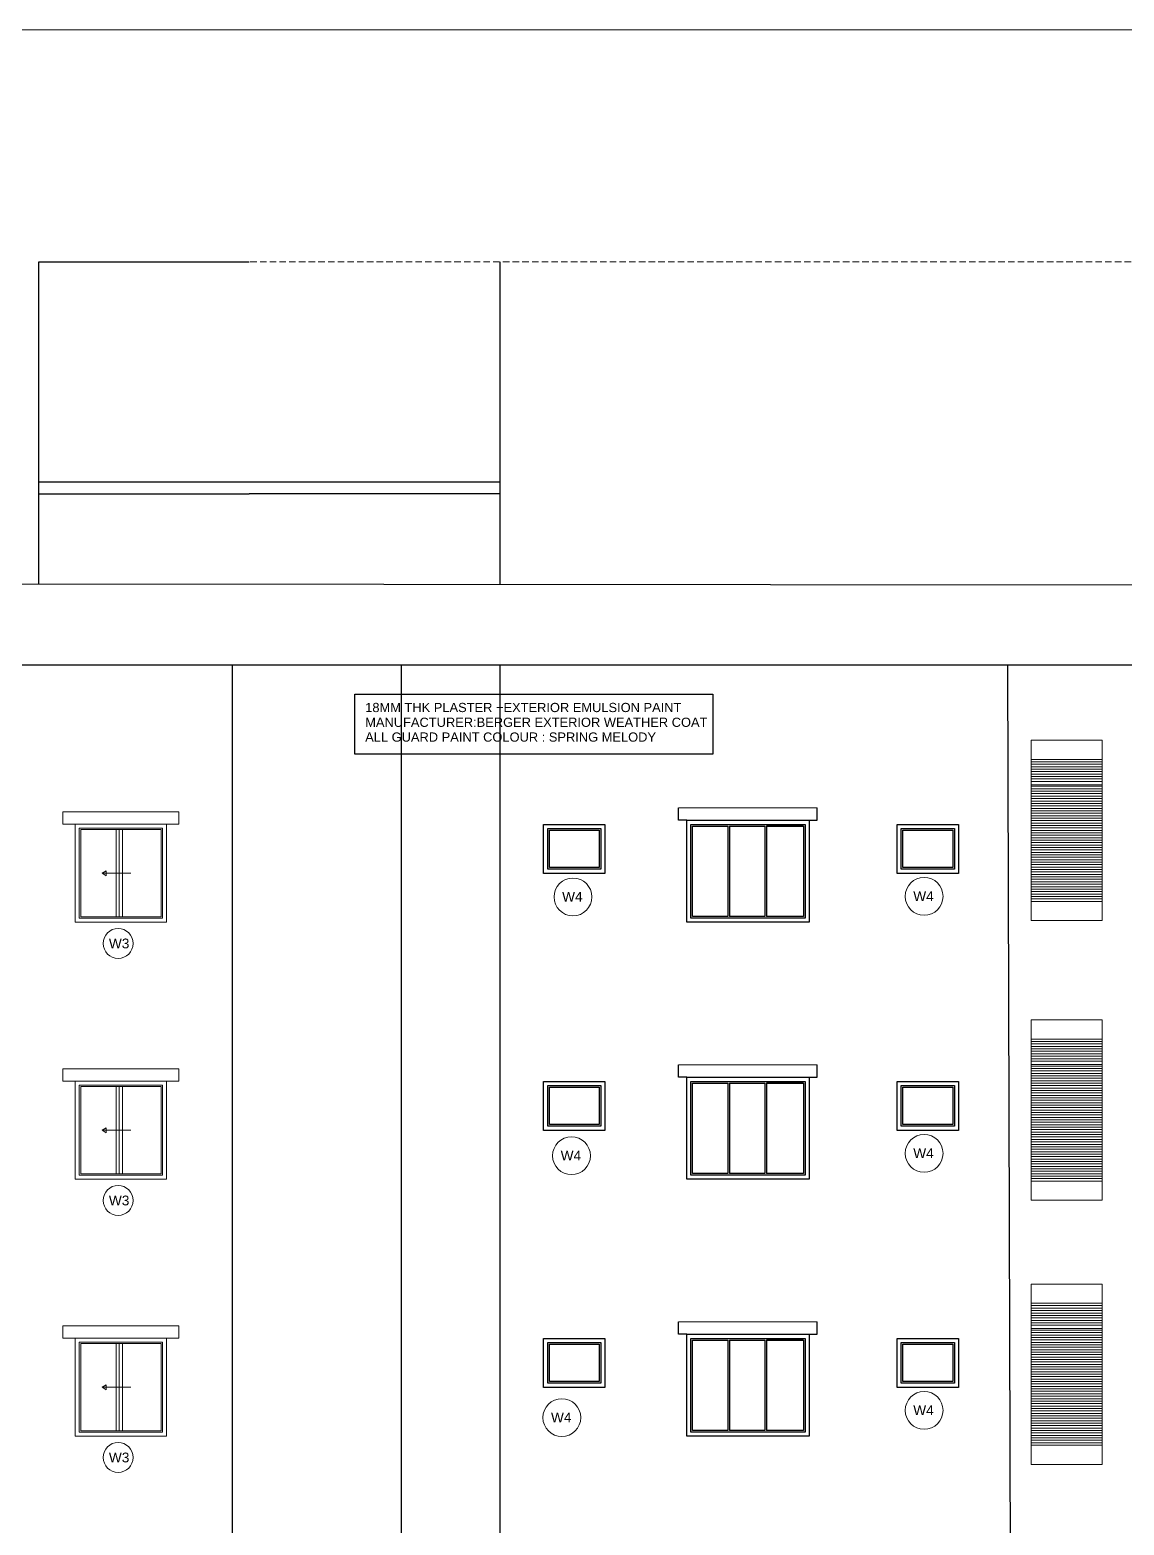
# Model space of a CAD drawing. Header units: millimetres. Extents: x -1932176 to 78768, y -1967 to 1266654.
# Drawn here: x -521973 to -508562, y 407666 to 425992 of the extents above; entities that cross this region are included whole.
import ezdxf

# ---------------------------------------------------------------- set-up
doc = ezdxf.new("R2010")
doc.units = ezdxf.units.MM
doc.linetypes.add('HIDDEN2', pattern=[4.7625, 3.175, -1.5875])
doc.layers.add('SHEET', color=7, linetype='Continuous', lineweight=13)
doc.styles.get("Standard").update_dxf_attribs({"font": 'arial.ttf'})

msp = doc.modelspace()

# ---------------------------------------------------------------- linework, layer by layer
at = {"ltscale": 30}
for p, q in [((-521864.24209, 420454.59026), (-521864.24209, 423149.59026)), ((-521864.24209, 423149.59026), (-519283.46901, 423149.59026)), ((-516211.04865, 423149.59026), (-516211.04865, 420304.83955)), ((-521864.24209, 420304.59026), (-521864.24209, 420454.59026)), ((-521864.24209, 420454.59026), (-516211.04865, 420454.59026)), ((-521864.24209, 419200.58199), (-521864.24209, 420304.59026)), ((-521864.24209, 420304.59026), (-519283.46901, 420304.59026)), ((-516211.04865, 420304.83955), (-519283.46901, 420304.83955)), ((-516211.04865, 420304.83955), (-516211.04865, 419196.18209)), ((-504789.04995, 418204.59026), (-527264.24249, 418204.59026)), ((-519488.23774, 394654.59026), (-519488.23774, 418204.59026)), ((-517421.05457, 418204.59026), (-517421.05457, 394654.59026)), ((-516211.04865, 418204.59026), (-516211.04865, 394654.59026)), ((-509992.71729, 418204.59026), (-509917.97186, 394654.59026)), ((-514022.47723, 416304.59026), (-514022.47723, 416456.95839)), ((-512322.47723, 416304.59026), (-512322.47723, 416456.95839)), ((-513922.47723, 416304.59026), (-514022.47723, 416304.59026)), ((-513852.47723, 416234.59026), (-513419.47723, 416234.59026)), ((-513419.47723, 416234.59026), (-513419.47723, 415124.59026)), ((-513399.47723, 416234.59026), (-513399.47723, 415124.59026)), ((-512965.47723, 416234.59026), (-512965.47723, 415124.59026)), ((-512492.47723, 416234.59026), (-512945.47723, 416234.59026)), ((-512945.47723, 416234.59026), (-512945.47723, 415124.59026)), ((-512422.47723, 416304.59026), (-512322.47723, 416304.59026)), ((-514022.47723, 413154.59026), (-514022.47723, 413306.95839)), ((-512322.47723, 413154.59026), (-512322.47723, 413306.95839)), ((-513922.47723, 413154.59026), (-514022.47723, 413154.59026)), ((-513852.47723, 413084.59026), (-513419.47723, 413084.59026)), ((-513419.47723, 413084.59026), (-513419.47723, 411974.59026)), ((-513399.47723, 413084.59026), (-513399.47723, 411974.59026)), ((-512965.47723, 413084.59026), (-512965.47723, 411974.59026)), ((-512492.47723, 413084.59026), (-512945.47723, 413084.59026)), ((-512945.47723, 413084.59026), (-512945.47723, 411974.59026)), ((-512422.47723, 413154.59026), (-512322.47723, 413154.59026)), ((-514022.47723, 410004.59026), (-514022.47723, 410156.95839)), ((-512322.47723, 410004.59026), (-512322.47723, 410156.95839)), ((-513922.47723, 410004.59026), (-514022.47723, 410004.59026)), ((-512422.47723, 410004.59026), (-512322.47723, 410004.59026)), ((-513852.47723, 409934.59026), (-513419.47723, 409934.59026)), ((-513419.47723, 409934.59026), (-513419.47723, 408824.59026)), ((-513399.47723, 409934.59026), (-513399.47723, 408824.59026)), ((-512965.47723, 409934.59026), (-512965.47723, 408824.59026)), ((-512492.47723, 409934.59026), (-512945.47723, 409934.59026)), ((-512945.47723, 409934.59026), (-512945.47723, 408824.59026))]:
    msp.add_line(p, q, dxfattribs=at)
at = {"color": 7, "linetype": 'HIDDEN2', "lineweight": 20, "ltscale": 25}
msp.add_line((-497522.40245, 423149.59026), (-519283.46901, 423149.59026), dxfattribs=at)
at = {"color": 252, "ltscale": 30}
msp.add_line((-527014.24249, 419204.59026), (-505039.04995, 419187.48688), dxfattribs=at)
at = {"color": 254, "linetype": 'Continuous', "lineweight": 15, "ltscale": 50, "transparency": 33554493}
for p, q in [((-508830.11759, 417051.07843), (-509701.42006, 417051.07843)), ((-508830.11759, 417021.07843), (-509701.42006, 417021.07843)), ((-508830.11759, 416991.07843), (-509701.42006, 416991.07843)), ((-508830.11759, 416991.07843), (-509701.42006, 416991.07843)), ((-508830.11759, 416961.07843), (-509701.42006, 416961.07843)), ((-508830.11759, 416931.07843), (-509701.42006, 416931.07843)), ((-508830.11759, 416901.07843), (-509701.42006, 416901.07843)), ((-508830.11759, 416871.07843), (-509701.42006, 416871.07843)), ((-508830.11759, 416841.07843), (-509701.42006, 416841.07843)), ((-508830.11759, 416811.07843), (-509701.42006, 416811.07843)), ((-508830.11759, 416811.07843), (-509701.42006, 416811.07843)), ((-508830.11759, 416781.07843), (-509701.42006, 416781.07843)), ((-508830.11759, 416741.07843), (-509701.42006, 416741.07843)), ((-508830.11759, 416721.07843), (-509701.42006, 416721.07843)), ((-508830.11759, 416691.07843), (-509701.42006, 416691.07843)), ((-508830.11759, 416661.07843), (-509701.42006, 416661.07843)), ((-508830.11759, 416631.07843), (-509701.42006, 416631.07843)), ((-508830.11759, 416631.07843), (-509701.42006, 416631.07843)), ((-508830.11759, 416601.07843), (-509701.42006, 416601.07843)), ((-508830.11759, 416571.07843), (-509701.42006, 416571.07843)), ((-508830.11759, 416541.07843), (-509701.42006, 416541.07843)), ((-508830.11759, 416511.07843), (-509701.42006, 416511.07843)), ((-508830.11759, 416481.07843), (-509701.42006, 416481.07843)), ((-508830.11759, 416451.07843), (-509701.42006, 416451.07843)), ((-508830.11759, 416451.07843), (-509701.42006, 416451.07843)), ((-508830.11759, 416421.07843), (-509701.42006, 416421.07843)), ((-508830.11759, 416391.07843), (-509701.42006, 416391.07843)), ((-508830.11759, 416361.07843), (-509701.42006, 416361.07843)), ((-508830.11759, 416331.07843), (-509701.42006, 416331.07843)), ((-508830.11759, 416301.07843), (-509701.42006, 416301.07843)), ((-508830.11759, 416271.07843), (-509701.42006, 416271.07843)), ((-508830.11759, 416271.07843), (-509701.42006, 416271.07843)), ((-508830.11759, 416241.07843), (-509701.42006, 416241.07843)), ((-508830.11759, 416211.07843), (-509701.42006, 416211.07843)), ((-508830.11759, 416181.07843), (-509701.42006, 416181.07843)), ((-508830.11759, 416151.07843), (-509701.42006, 416151.07843)), ((-508830.11759, 416121.07843), (-509701.42006, 416121.07843)), ((-508830.11759, 416091.07843), (-509701.42006, 416091.07843)), ((-508830.11759, 416091.07843), (-509701.42006, 416091.07843)), ((-508830.11759, 416061.07843), (-509701.42006, 416061.07843)), ((-508830.11759, 416031.07843), (-509701.42006, 416031.07843)), ((-508830.11759, 416001.07843), (-509701.42006, 416001.07843)), ((-508830.11759, 415971.07843), (-509701.42006, 415971.07843)), ((-508830.11759, 415941.07843), (-509701.42006, 415941.07843)), ((-508830.11759, 415911.07843), (-509701.42006, 415911.07843)), ((-508830.11759, 415881.07843), (-509701.42006, 415881.07843)), ((-508830.11759, 415851.07843), (-509701.42006, 415851.07843)), ((-508830.11759, 415821.07843), (-509701.42006, 415821.07843)), ((-508830.11759, 415791.07843), (-509701.42006, 415791.07843)), ((-508830.11759, 415761.07843), (-509701.42006, 415761.07843)), ((-508830.11759, 415731.07843), (-509701.42006, 415731.07843)), ((-508830.11759, 415731.07843), (-509701.42006, 415731.07843)), ((-508830.11759, 415701.07843), (-509701.42006, 415701.07843)), ((-508830.11759, 415671.07843), (-509701.42006, 415671.07843)), ((-508830.11759, 415641.07843), (-509701.42006, 415641.07843)), ((-508830.11759, 415641.07843), (-509701.42006, 415641.07843)), ((-508830.11759, 415611.07843), (-509701.42006, 415611.07843)), ((-508830.11759, 415611.07843), (-509701.42006, 415611.07843)), ((-508830.11759, 415581.07843), (-509701.42006, 415581.07843)), ((-508830.11759, 415581.07843), (-509701.42006, 415581.07843)), ((-508830.11759, 415551.07843), (-509701.42006, 415551.07843)), ((-508830.11759, 415551.07843), (-509701.42006, 415551.07843)), ((-508830.11759, 415521.07843), (-509701.42006, 415521.07843)), ((-508830.11759, 415491.07843), (-509701.42006, 415491.07843)), ((-508830.11759, 415491.07843), (-509701.42006, 415491.07843)), ((-508830.11759, 415461.07843), (-509701.42006, 415461.07843)), ((-508830.11759, 415431.07843), (-509701.42006, 415431.07843)), ((-508830.11759, 415401.07843), (-509701.42006, 415401.07843)), ((-508830.11759, 415371.07843), (-509701.42006, 415371.07843)), ((-508830.11759, 415341.07843), (-509701.42006, 415341.07843)), ((-508830.11759, 415311.07843), (-509701.42006, 415311.07843)), ((-508830.11759, 413623.07157), (-509701.42006, 413623.07157)), ((-508830.11759, 413593.07157), (-509701.42006, 413593.07157)), ((-508830.11759, 413563.07157), (-509701.42006, 413563.07157)), ((-508830.11759, 413563.07157), (-509701.42006, 413563.07157)), ((-508830.11759, 413533.07157), (-509701.42006, 413533.07157)), ((-508830.11759, 413503.07157), (-509701.42006, 413503.07157)), ((-508830.11759, 413473.07157), (-509701.42006, 413473.07157)), ((-508830.11759, 413443.07157), (-509701.42006, 413443.07157)), ((-508830.11759, 413413.07157), (-509701.42006, 413413.07157)), ((-508830.11759, 413383.07157), (-509701.42006, 413383.07157)), ((-508830.11759, 413383.07157), (-509701.42006, 413383.07157)), ((-508830.11759, 413353.07157), (-509701.42006, 413353.07157)), ((-508830.11759, 413313.07157), (-509701.42006, 413313.07157)), ((-508830.11759, 413293.07157), (-509701.42006, 413293.07157)), ((-508830.11759, 413263.07157), (-509701.42006, 413263.07157)), ((-508830.11759, 413233.07157), (-509701.42006, 413233.07157)), ((-508830.11759, 413203.07157), (-509701.42006, 413203.07157)), ((-508830.11759, 413203.07157), (-509701.42006, 413203.07157)), ((-508830.11759, 413173.07157), (-509701.42006, 413173.07157)), ((-508830.11759, 413143.07157), (-509701.42006, 413143.07157)), ((-508830.11759, 413113.07157), (-509701.42006, 413113.07157)), ((-508830.11759, 413083.07157), (-509701.42006, 413083.07157)), ((-508830.11759, 413053.07157), (-509701.42006, 413053.07157)), ((-508830.11759, 413023.07157), (-509701.42006, 413023.07157)), ((-508830.11759, 413023.07157), (-509701.42006, 413023.07157)), ((-508830.11759, 412993.07157), (-509701.42006, 412993.07157)), ((-508830.11759, 412963.07157), (-509701.42006, 412963.07157)), ((-508830.11759, 412933.07157), (-509701.42006, 412933.07157)), ((-508830.11759, 412903.07157), (-509701.42006, 412903.07157)), ((-508830.11759, 412873.07157), (-509701.42006, 412873.07157)), ((-508830.11759, 412843.07157), (-509701.42006, 412843.07157)), ((-508830.11759, 412843.07157), (-509701.42006, 412843.07157)), ((-508830.11759, 412813.07157), (-509701.42006, 412813.07157)), ((-508830.11759, 412783.07157), (-509701.42006, 412783.07157)), ((-508830.11759, 412753.07157), (-509701.42006, 412753.07157)), ((-508830.11759, 412723.07157), (-509701.42006, 412723.07157)), ((-508830.11759, 412693.07157), (-509701.42006, 412693.07157)), ((-508830.11759, 412663.07157), (-509701.42006, 412663.07157)), ((-508830.11759, 412663.07157), (-509701.42006, 412663.07157)), ((-508830.11759, 412633.07157), (-509701.42006, 412633.07157)), ((-508830.11759, 412603.07157), (-509701.42006, 412603.07157)), ((-508830.11759, 412573.07157), (-509701.42006, 412573.07157)), ((-508830.11759, 412543.07157), (-509701.42006, 412543.07157)), ((-508830.11759, 412513.07157), (-509701.42006, 412513.07157)), ((-508830.11759, 412483.07157), (-509701.42006, 412483.07157)), ((-508830.11759, 412453.07157), (-509701.42006, 412453.07157)), ((-508830.11759, 412423.07157), (-509701.42006, 412423.07157)), ((-508830.11759, 412393.07157), (-509701.42006, 412393.07157)), ((-508830.11759, 412363.07157), (-509701.42006, 412363.07157)), ((-508830.11759, 412333.07157), (-509701.42006, 412333.07157)), ((-508830.11759, 412303.07157), (-509701.42006, 412303.07157)), ((-508830.11759, 412303.07157), (-509701.42006, 412303.07157)), ((-508830.11759, 412273.07157), (-509701.42006, 412273.07157)), ((-508830.11759, 412243.07157), (-509701.42006, 412243.07157)), ((-508830.11759, 412213.07157), (-509701.42006, 412213.07157)), ((-508830.11759, 412213.07157), (-509701.42006, 412213.07157)), ((-508830.11759, 412183.07157), (-509701.42006, 412183.07157)), ((-508830.11759, 412183.07157), (-509701.42006, 412183.07157)), ((-508830.11759, 412153.07157), (-509701.42006, 412153.07157)), ((-508830.11759, 412153.07157), (-509701.42006, 412153.07157)), ((-508830.11759, 412123.07157), (-509701.42006, 412123.07157)), ((-508830.11759, 412123.07157), (-509701.42006, 412123.07157)), ((-508830.11759, 412093.07157), (-509701.42006, 412093.07157)), ((-508830.11759, 412063.07157), (-509701.42006, 412063.07157)), ((-508830.11759, 412063.07157), (-509701.42006, 412063.07157)), ((-508830.11759, 412033.07157), (-509701.42006, 412033.07157)), ((-508830.11759, 412003.07157), (-509701.42006, 412003.07157)), ((-508830.11759, 411973.07157), (-509701.42006, 411973.07157)), ((-508830.11759, 411943.07157), (-509701.42006, 411943.07157)), ((-508830.11759, 411913.07157), (-509701.42006, 411913.07157)), ((-508830.11759, 411883.07157), (-509701.42006, 411883.07157)), ((-508830.11759, 410385.88875), (-509701.42006, 410385.88875)), ((-508830.11759, 410355.88875), (-509701.42006, 410355.88875)), ((-508830.11759, 410325.88875), (-509701.42006, 410325.88875)), ((-508830.11759, 410325.88875), (-509701.42006, 410325.88875)), ((-508830.11759, 410295.88875), (-509701.42006, 410295.88875)), ((-508830.11759, 410265.88875), (-509701.42006, 410265.88875)), ((-508830.11759, 410235.88875), (-509701.42006, 410235.88875)), ((-508830.11759, 410205.88875), (-509701.42006, 410205.88875)), ((-508830.11759, 410175.88875), (-509701.42006, 410175.88875)), ((-508830.11759, 410145.88875), (-509701.42006, 410145.88875)), ((-508830.11759, 410145.88875), (-509701.42006, 410145.88875)), ((-508830.11759, 410115.88875), (-509701.42006, 410115.88875)), ((-508830.11759, 410075.88875), (-509701.42006, 410075.88875)), ((-508830.11759, 410055.88875), (-509701.42006, 410055.88875)), ((-508830.11759, 410025.88875), (-509701.42006, 410025.88875)), ((-508830.11759, 409995.88875), (-509701.42006, 409995.88875)), ((-508830.11759, 409965.88875), (-509701.42006, 409965.88875)), ((-508830.11759, 409965.88875), (-509701.42006, 409965.88875)), ((-508830.11759, 409935.88875), (-509701.42006, 409935.88875)), ((-508830.11759, 409905.88875), (-509701.42006, 409905.88875)), ((-508830.11759, 409875.88875), (-509701.42006, 409875.88875)), ((-508830.11759, 409845.88875), (-509701.42006, 409845.88875)), ((-508830.11759, 409815.88875), (-509701.42006, 409815.88875)), ((-508830.11759, 409785.88875), (-509701.42006, 409785.88875)), ((-508830.11759, 409785.88875), (-509701.42006, 409785.88875)), ((-508830.11759, 409755.88875), (-509701.42006, 409755.88875)), ((-508830.11759, 409725.88875), (-509701.42006, 409725.88875)), ((-508830.11759, 409695.88875), (-509701.42006, 409695.88875)), ((-508830.11759, 409665.88875), (-509701.42006, 409665.88875)), ((-508830.11759, 409635.88875), (-509701.42006, 409635.88875)), ((-508830.11759, 409605.88875), (-509701.42006, 409605.88875)), ((-508830.11759, 409605.88875), (-509701.42006, 409605.88875)), ((-508830.11759, 409575.88875), (-509701.42006, 409575.88875)), ((-508830.11759, 409545.88875), (-509701.42006, 409545.88875)), ((-508830.11759, 409515.88875), (-509701.42006, 409515.88875)), ((-508830.11759, 409485.88875), (-509701.42006, 409485.88875)), ((-508830.11759, 409455.88875), (-509701.42006, 409455.88875)), ((-508830.11759, 409425.88875), (-509701.42006, 409425.88875)), ((-508830.11759, 409425.88875), (-509701.42006, 409425.88875)), ((-508830.11759, 409395.88875), (-509701.42006, 409395.88875)), ((-508830.11759, 409365.88875), (-509701.42006, 409365.88875)), ((-508830.11759, 409335.88875), (-509701.42006, 409335.88875)), ((-508830.11759, 409305.88875), (-509701.42006, 409305.88875)), ((-508830.11759, 409275.88875), (-509701.42006, 409275.88875)), ((-508830.11759, 409245.88875), (-509701.42006, 409245.88875)), ((-508830.11759, 409215.88875), (-509701.42006, 409215.88875)), ((-508830.11759, 409185.88875), (-509701.42006, 409185.88875)), ((-508830.11759, 409155.88875), (-509701.42006, 409155.88875)), ((-508830.11759, 409125.88875), (-509701.42006, 409125.88875)), ((-508830.11759, 409095.88875), (-509701.42006, 409095.88875)), ((-508830.11759, 409065.88875), (-509701.42006, 409065.88875)), ((-508830.11759, 409065.88875), (-509701.42006, 409065.88875)), ((-508830.11759, 409035.88875), (-509701.42006, 409035.88875)), ((-508830.11759, 409005.88875), (-509701.42006, 409005.88875)), ((-508830.11759, 408975.88875), (-509701.42006, 408975.88875)), ((-508830.11759, 408975.88875), (-509701.42006, 408975.88875)), ((-508830.11759, 408945.88875), (-509701.42006, 408945.88875)), ((-508830.11759, 408945.88875), (-509701.42006, 408945.88875)), ((-508830.11759, 408915.88875), (-509701.42006, 408915.88875)), ((-508830.11759, 408915.88875), (-509701.42006, 408915.88875)), ((-508830.11759, 408885.88875), (-509701.42006, 408885.88875)), ((-508830.11759, 408885.88875), (-509701.42006, 408885.88875)), ((-508830.11759, 408855.88875), (-509701.42006, 408855.88875)), ((-508830.11759, 408825.88875), (-509701.42006, 408825.88875)), ((-508830.11759, 408825.88875), (-509701.42006, 408825.88875)), ((-508830.11759, 408795.88875), (-509701.42006, 408795.88875)), ((-508830.11759, 408765.88875), (-509701.42006, 408765.88875)), ((-508830.11759, 408735.88875), (-509701.42006, 408735.88875)), ((-508830.11759, 408705.88875), (-509701.42006, 408705.88875)), ((-508830.11759, 408675.88875), (-509701.42006, 408675.88875)), ((-508830.11759, 408645.88875), (-509701.42006, 408645.88875))]:
    msp.add_line(p, q, dxfattribs=at)
at = {"linetype": 'Continuous', "lineweight": 15, "ltscale": 50}
for p, q in [((-521567.07322, 416259.05153), (-521567.07322, 416409.05153)), ((-521567.07322, 416409.05153), (-520146.50513, 416409.05153)), ((-512322.47723, 416456.95839), (-514022.47723, 416456.95839)), ((-521567.07322, 413109.05153), (-521567.07322, 413259.05153)), ((-521567.07322, 413259.05153), (-520146.50513, 413259.05153)), ((-512322.47723, 413306.95839), (-514022.47723, 413306.95839)), ((-512322.47723, 410156.95839), (-514022.47723, 410156.95839)), ((-521567.07322, 409959.05153), (-521567.07322, 410109.05153)), ((-521567.07322, 410109.05153), (-520146.50513, 410109.05153))]:
    msp.add_line(p, q, dxfattribs=at)
at = {"linetype": 'ByBlock', "lineweight": 20}
for p, q in [((-520146.50513, 416259.05153), (-520146.50513, 416409.05153)), ((-521417.07322, 416259.05153), (-521567.07322, 416259.05153)), ((-520916.78917, 415122.59026), (-520916.78917, 416191.05153)), ((-520876.78917, 415122.59026), (-520876.78917, 416191.05153)), ((-520836.78917, 415122.59026), (-520836.78917, 416191.05153)), ((-520296.50513, 416259.05153), (-520146.50513, 416259.05153)), ((-521367.07322, 415104.59026), (-520346.50513, 415104.59026)), ((-521349.07322, 415122.59026), (-520364.50513, 415122.59026)), ((-521417.07322, 415054.59026), (-520296.50513, 415054.59026)), ((-520146.50513, 413109.05153), (-520146.50513, 413259.05153)), ((-521417.07322, 413109.05153), (-521567.07322, 413109.05153)), ((-520296.50513, 413109.05153), (-520146.50513, 413109.05153)), ((-520916.78917, 411972.59026), (-520916.78917, 413041.05153)), ((-520876.78917, 411972.59026), (-520876.78917, 413041.05153)), ((-520836.78917, 411972.59026), (-520836.78917, 413041.05153)), ((-521349.07322, 411972.59026), (-520364.50513, 411972.59026)), ((-521417.07322, 411904.59026), (-520296.50513, 411904.59026)), ((-521367.07322, 411954.59026), (-520346.50513, 411954.59026)), ((-521417.07322, 409959.05153), (-521567.07322, 409959.05153)), ((-520296.50513, 409959.05153), (-520146.50513, 409959.05153)), ((-520146.50513, 409959.05153), (-520146.50513, 410109.05153)), ((-520916.78917, 408822.59026), (-520916.78917, 409891.05153)), ((-520876.78917, 408822.59026), (-520876.78917, 409891.05153)), ((-520836.78917, 408822.59026), (-520836.78917, 409891.05153)), ((-521417.07322, 408754.59026), (-520296.50513, 408754.59026)), ((-521367.07322, 408804.59026), (-520346.50513, 408804.59026)), ((-521349.07322, 408822.59026), (-520364.50513, 408822.59026))]:
    msp.add_line(p, q, dxfattribs=at)
at = {"linetype": 'Continuous', "lineweight": 13, "ltscale": 50}
for p, q in [((-521567.07322, 416259.05153), (-520146.50513, 416259.05153)), ((-512322.47723, 416306.95839), (-514022.47723, 416306.95839)), ((-521036.26224, 415685.35304), (-521086.26224, 415655.35304)), ((-520736.26224, 415655.35304), (-521086.26224, 415655.35304)), ((-521086.26224, 415655.35304), (-521036.26224, 415655.35304)), ((-521036.26224, 415625.35304), (-521086.26224, 415655.35304)), ((-521036.26224, 415655.35304), (-521036.26224, 415685.35304)), ((-521036.26224, 415655.35304), (-521036.26224, 415625.35304)), ((-521567.07322, 413109.05153), (-520146.50513, 413109.05153)), ((-512322.47723, 413156.95839), (-514022.47723, 413156.95839)), ((-521036.26224, 412535.35304), (-521086.26224, 412505.35304)), ((-521036.26224, 412505.35304), (-521036.26224, 412535.35304)), ((-520736.26224, 412505.35304), (-521086.26224, 412505.35304)), ((-521086.26224, 412505.35304), (-521036.26224, 412505.35304)), ((-521036.26224, 412475.35304), (-521086.26224, 412505.35304)), ((-521036.26224, 412505.35304), (-521036.26224, 412475.35304)), ((-521567.07322, 409959.05153), (-520146.50513, 409959.05153)), ((-512322.47723, 410006.95839), (-514022.47723, 410006.95839)), ((-521036.26224, 409385.35304), (-521086.26224, 409355.35304)), ((-520736.26224, 409355.35304), (-521086.26224, 409355.35304)), ((-521086.26224, 409355.35304), (-521036.26224, 409355.35304)), ((-521036.26224, 409325.35304), (-521086.26224, 409355.35304)), ((-521036.26224, 409355.35304), (-521036.26224, 409385.35304)), ((-521036.26224, 409355.35304), (-521036.26224, 409325.35304))]:
    msp.add_line(p, q, dxfattribs=at)
at = {"ltscale": 30}
for points in [[(-517989.76579, 417849.77285), (-513601.50153, 417849.77285), (-513601.50153, 417115.32427), (-517989.76579, 417115.32427)], [(-514975.92646, 415704.59026), (-515625.92646, 415704.59026), (-515625.92646, 416204.59026), (-514975.92646, 416204.59026)], [(-514995.92646, 415724.59026), (-515605.92646, 415724.59026), (-515605.92646, 416184.59026), (-514995.92646, 416184.59026)], [(-510642.29097, 415704.59026), (-511292.29097, 415704.59026), (-511292.29097, 416204.59026), (-510642.29097, 416204.59026)], [(-510662.29097, 415724.59026), (-511272.29097, 415724.59026), (-511272.29097, 416184.59026), (-510662.29097, 416184.59026)], [(-514975.92646, 412554.59026), (-515625.92646, 412554.59026), (-515625.92646, 413054.59026), (-514975.92646, 413054.59026)], [(-514995.92646, 412574.59026), (-515605.92646, 412574.59026), (-515605.92646, 413034.59026), (-514995.92646, 413034.59026)], [(-510642.29097, 412554.59026), (-511292.29097, 412554.59026), (-511292.29097, 413054.59026), (-510642.29097, 413054.59026)], [(-510662.29097, 412574.59026), (-511272.29097, 412574.59026), (-511272.29097, 413034.59026), (-510662.29097, 413034.59026)], [(-514975.92646, 409404.59026), (-515625.92646, 409404.59026), (-515625.92646, 409904.59026), (-514975.92646, 409904.59026)], [(-514995.92646, 409424.59026), (-515605.92646, 409424.59026), (-515605.92646, 409884.59026), (-514995.92646, 409884.59026)], [(-510642.29097, 409404.59026), (-511292.29097, 409404.59026), (-511292.29097, 409904.59026), (-510642.29097, 409904.59026)], [(-510662.29097, 409424.59026), (-511272.29097, 409424.59026), (-511272.29097, 409884.59026), (-510662.29097, 409884.59026)]]:
    msp.add_lwpolyline(points, close=True, dxfattribs=at)
at = {"linetype": 'ByBlock', "lineweight": 20}
for points in [[(-509701.42006, 415075.6313), (-508830.11759, 415075.6313), (-508830.11759, 417285.73088), (-509701.42006, 417285.73088)], [(-509701.42006, 411647.62444), (-508830.11759, 411647.62444), (-508830.11759, 413857.72401), (-509701.42006, 413857.72401)], [(-509701.42006, 408410.44162), (-508830.11759, 408410.44162), (-508830.11759, 410620.54119), (-509701.42006, 410620.54119)]]:
    msp.add_lwpolyline(points, close=True, dxfattribs=at)
for points in [[(-521417.07322, 415054.59026), (-521417.07322, 416259.05153), (-520296.50513, 416259.05153), (-520296.50513, 415054.59026)], [(-521367.07322, 415104.59026), (-521367.07322, 416209.05153), (-520346.50513, 416209.05153), (-520346.50513, 415104.59026)], [(-521349.07322, 415122.59026), (-521349.07322, 416191.05153), (-520364.50513, 416191.05153), (-520364.50513, 415122.59026)], [(-521417.07322, 411904.59026), (-521417.07322, 413109.05153), (-520296.50513, 413109.05153), (-520296.50513, 411904.59026)], [(-521367.07322, 411954.59026), (-521367.07322, 413059.05153), (-520346.50513, 413059.05153), (-520346.50513, 411954.59026)], [(-521349.07322, 411972.59026), (-521349.07322, 413041.05153), (-520364.50513, 413041.05153), (-520364.50513, 411972.59026)], [(-521417.07322, 408754.59026), (-521417.07322, 409959.05153), (-520296.50513, 409959.05153), (-520296.50513, 408754.59026)], [(-521367.07322, 408804.59026), (-521367.07322, 409909.05153), (-520346.50513, 409909.05153), (-520346.50513, 408804.59026)], [(-521349.07322, 408822.59026), (-521349.07322, 409891.05153), (-520364.50513, 409891.05153), (-520364.50513, 408822.59026)]]:
    msp.add_lwpolyline(points, dxfattribs=at)
at = {"ltscale": 30}
for points in [[(-514925.92646, 415654.59026), (-515675.92646, 415654.59026), (-515675.92646, 416254.59026), (-514925.92646, 416254.59026), (-514925.92646, 415654.59026), (-515525.92646, 415654.59026)], [(-513922.47723, 415054.59026), (-513922.47723, 416304.59026), (-512422.47723, 416304.59026), (-512422.47711, 415054.59026)], [(-513872.47723, 415104.59026), (-513872.47723, 416254.59026), (-512472.47723, 416254.59026), (-512472.47723, 415104.59026)], [(-513852.47723, 415124.59026), (-513852.47723, 416234.59026), (-513419.47723, 416234.59026)], [(-513399.47723, 416234.59026), (-512965.47723, 416234.59026)], [(-512945.47723, 416234.59026), (-512492.47723, 416234.59026), (-512492.47723, 415124.59026)], [(-510592.29097, 415654.59026), (-511342.29097, 415654.59026), (-511342.29097, 416254.59026), (-510592.29097, 416254.59026), (-510592.29097, 415654.59026), (-511192.29097, 415654.59026)], [(-512472.47723, 415104.59026), (-513872.47723, 415104.59026)], [(-513419.47723, 415124.59026), (-513852.47723, 415124.59026)], [(-512965.47723, 415124.59026), (-513399.47723, 415124.59026)], [(-512492.47723, 415124.59026), (-512945.47723, 415124.59026)], [(-512422.47711, 415054.59026), (-513922.47723, 415054.59026)], [(-514925.92646, 412504.59026), (-515675.92646, 412504.59026), (-515675.92646, 413104.59026), (-514925.92646, 413104.59026), (-514925.92646, 412504.59026), (-515525.92646, 412504.59026)], [(-513922.47723, 411904.59026), (-513922.47723, 413154.59026), (-512422.47723, 413154.59026), (-512422.47711, 411904.59026)], [(-513872.47723, 411954.59026), (-513872.47723, 413104.59026), (-512472.47723, 413104.59026), (-512472.47723, 411954.59026)], [(-513852.47723, 411974.59026), (-513852.47723, 413084.59026), (-513419.47723, 413084.59026)], [(-513399.47723, 413084.59026), (-512965.47723, 413084.59026)], [(-512945.47723, 413084.59026), (-512492.47723, 413084.59026), (-512492.47723, 411974.59026)], [(-510592.29097, 412504.59026), (-511342.29097, 412504.59026), (-511342.29097, 413104.59026), (-510592.29097, 413104.59026), (-510592.29097, 412504.59026), (-511192.29097, 412504.59026)], [(-513419.47723, 411974.59026), (-513852.47723, 411974.59026)], [(-512965.47723, 411974.59026), (-513399.47723, 411974.59026)], [(-512492.47723, 411974.59026), (-512945.47723, 411974.59026)], [(-512422.47711, 411904.59026), (-513922.47723, 411904.59026)], [(-512472.47723, 411954.59026), (-513872.47723, 411954.59026)], [(-514925.92646, 409354.59026), (-515675.92646, 409354.59026), (-515675.92646, 409954.59026), (-514925.92646, 409954.59026), (-514925.92646, 409354.59026), (-515525.92646, 409354.59026)], [(-513922.47723, 408754.59026), (-513922.47723, 410004.59026), (-512422.47723, 410004.59026), (-512422.47711, 408754.59026)], [(-513872.47723, 408804.59026), (-513872.47723, 409954.59026), (-512472.47723, 409954.59026), (-512472.47723, 408804.59026)], [(-510592.29097, 409354.59026), (-511342.29097, 409354.59026), (-511342.29097, 409954.59026), (-510592.29097, 409954.59026), (-510592.29097, 409354.59026), (-511192.29097, 409354.59026)], [(-513852.47723, 408824.59026), (-513852.47723, 409934.59026), (-513419.47723, 409934.59026)], [(-513399.47723, 409934.59026), (-512965.47723, 409934.59026)], [(-512945.47723, 409934.59026), (-512492.47723, 409934.59026), (-512492.47723, 408824.59026)], [(-512422.47711, 408754.59026), (-513922.47723, 408754.59026)], [(-512472.47723, 408804.59026), (-513872.47723, 408804.59026)], [(-513419.47723, 408824.59026), (-513852.47723, 408824.59026)], [(-512965.47723, 408824.59026), (-513399.47723, 408824.59026)], [(-512492.47723, 408824.59026), (-512945.47723, 408824.59026)]]:
    msp.add_lwpolyline(points, dxfattribs=at)
at = {"color": 252, "linetype": 'ByBlock', "lineweight": 20, "ltscale": 2}
for centre, radius in [((-515316.57051, 415365.43356), 231.87848), ((-511012.6842, 415372.53772), 231.87848), ((-520891.04199, 414795.45685), 183.48433), ((-515334.41695, 412193.75919), 231.87848), ((-511012.6842, 412222.53772), 231.87848), ((-520891.04199, 411645.45685), 183.48433), ((-515452.87171, 408983.68208), 231.87848), ((-511012.6842, 409072.53772), 231.87848), ((-520891.04199, 408495.45685), 183.48433)]:
    msp.add_circle(centre, radius, dxfattribs=at)
at = {"layer": 'SHEET'}
msp.add_lwpolyline([(-535414.45101, 425991.86818), (-485478.69648, 425991.86818), (-485478.69648, 388385.08004), (-535414.45101, 388385.08004)], close=True, dxfattribs=at)

# ---------------------------------------------------------------- texts
at = {"ltscale": 30}
for s, p in [('18MM THK PLASTER +EXTERIOR EMULSION PAINT', (-517863.14635, 417630.83168)), ('MANUFACTURER:BERGER EXTERIOR WEATHER COAT ', (-517863.14635, 417449.56532)), ('ALL GUARD PAINT COLOUR : SPRING MELODY', (-517863.14635, 417268.29896))]:
    msp.add_text(s, height=112.8392728, dxfattribs=at).set_placement(p)
at = {"color": 252, "transparency": 16777216, "char_height": 120, "attachment_point": 3}
for insert in [(-515198.33083, 415427.36329), (-510894.44452, 415434.46745), (-515216.17727, 412255.68892), (-510894.44452, 412284.46745), (-515334.63203, 409045.61181), (-510894.44452, 409134.46745)]:
    msp.add_mtext_dynamic_manual_height_columns('W4', width=13.2734588, gutter_width=11139.68641, heights=[0], dxfattribs=dict(at, insert=insert))
at = {"color": 252, "linetype": 'ByBlock', "lineweight": 20, "ltscale": 2, "char_height": 119.90896, "attachment_point": 1}
for insert in [(-521004.49661, 414854.90144), (-521004.49661, 411704.90144), (-521004.49661, 408554.90144)]:
    msp.add_mtext_dynamic_manual_height_columns('W3', width=483.4278113, gutter_width=12.5, heights=[2.5], dxfattribs=dict(at, insert=insert))

doc.saveas('drawing.dxf')
